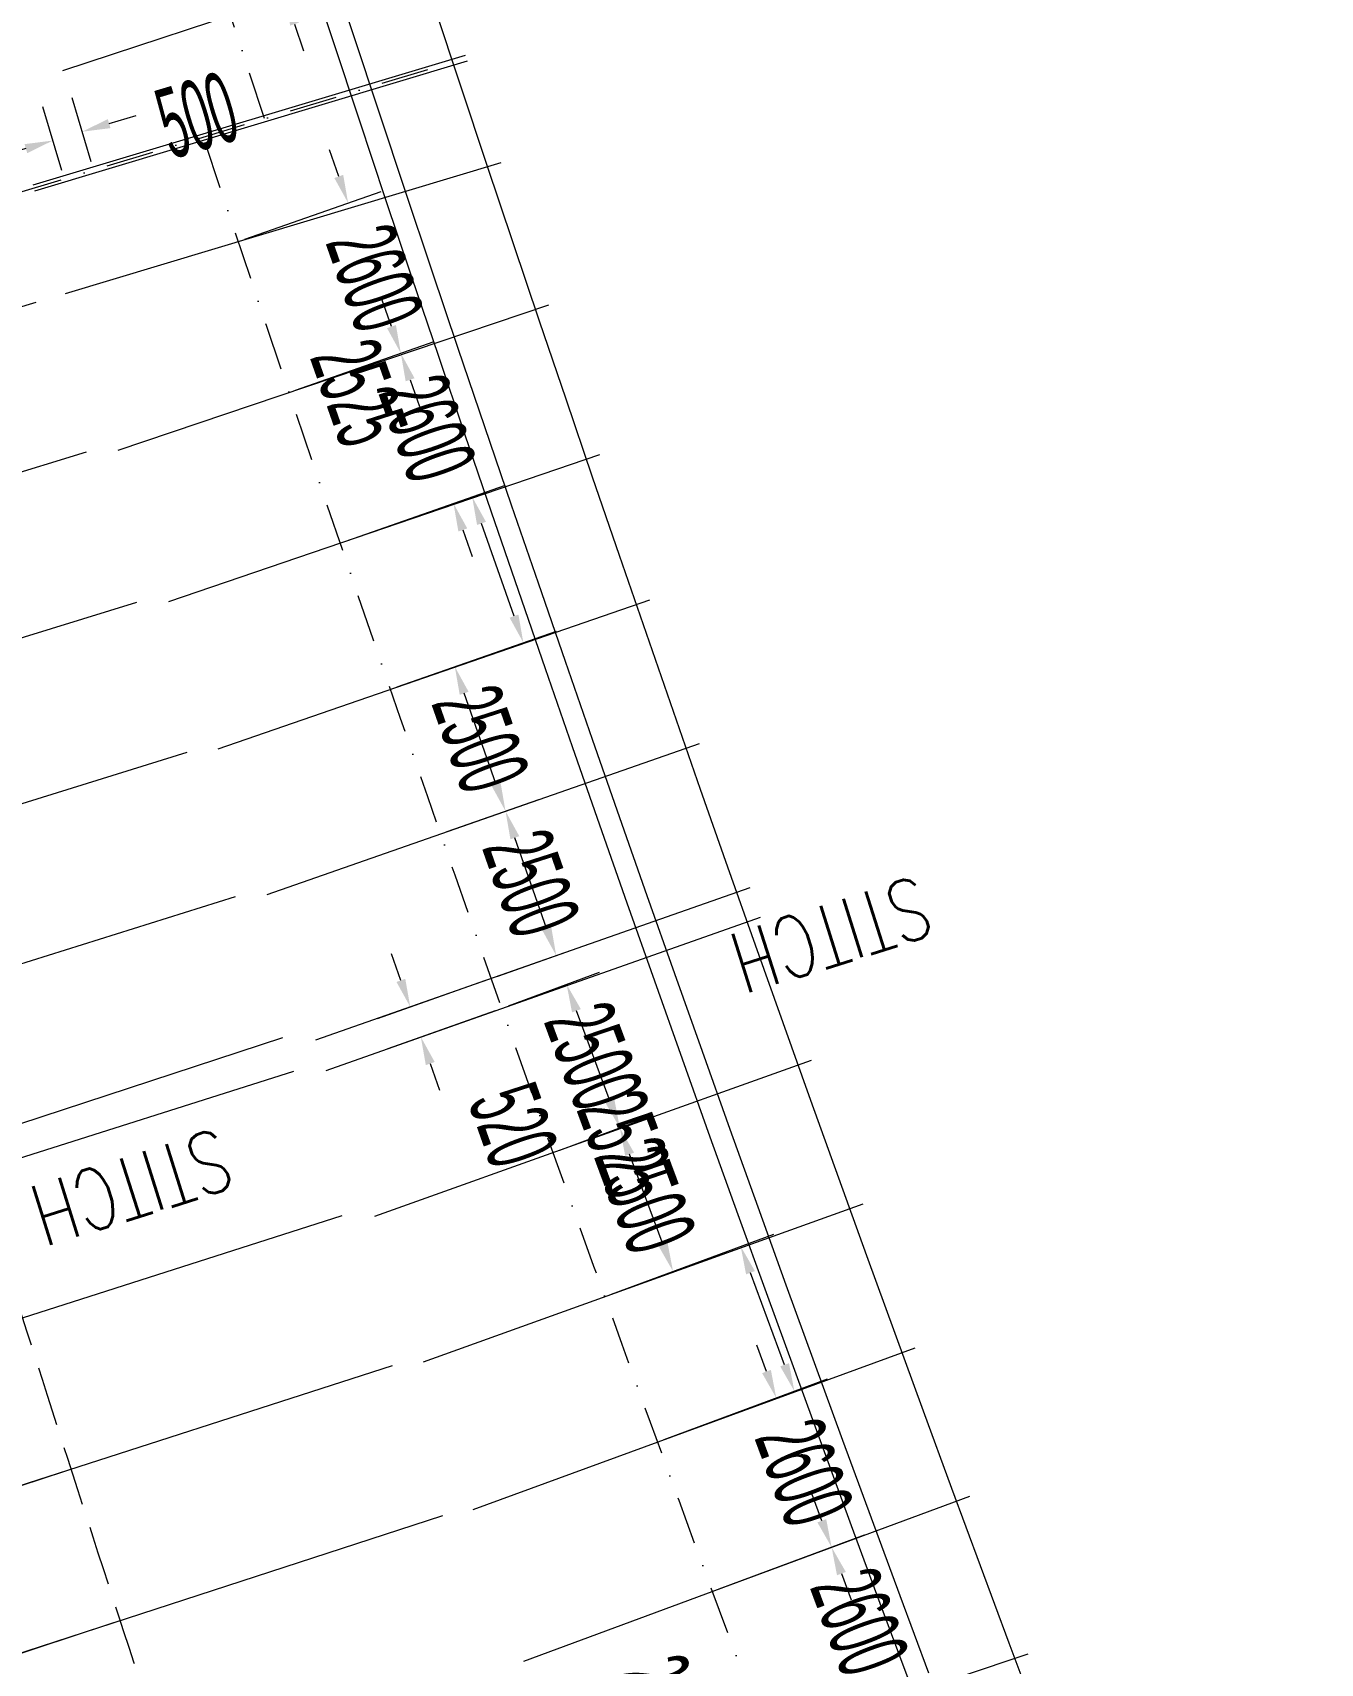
# Model space of a CAD drawing. Header units: millimetres. Extents: x 27228149 to 29012050, y 40856015 to 42918728.
# Drawn here: x 27407458 to 27428491, y 42450889 to 42477527 of the extents above; entities that cross this region are included whole.
import ezdxf

# ---------------------------------------------------------------- set-up
doc = ezdxf.new("R2010")
doc.units = ezdxf.units.MM
doc.header["$LTSCALE"] = 0.05
doc.linetypes.add('DGN Style 3', pattern=[27349.722329, 19535.51595, -7814.20638])
doc.linetypes.add('DGN Style 4', pattern=[31276.361035, 15628.41276, -7814.20638, 19.535516, -7814.20638])
doc.layers.get('Defpoints').update_dxf_attribs({"lineweight": 0})
for name, color, linetype, lineweight in [('InnerEdge_NB', 7, 'Continuous', 0), ('InnerEdge_SB', 7, 'Continuous', 0), ('OuterEdge_NB', 7, 'Continuous', 0), ('OuterEdge_SBRamp', 7, 'Continuous', 0), ('PlacementCurve_NB', 1, 'DGN Style 3', 0), ('PlacementCurve_SB', 1, 'DGN Style 3', 0), ('PlacementCurve_SBRamp', 1, 'DGN Style 3', 0), ('S-_ANOT----_A-', 7, 'Continuous', 0), ('S-_ANOT----_T-', 7, 'Continuous', 0), ('S-_GRIDLINE_E- Adjusted', 6, 'DGN Style 4', 0), ('S-_SEG-----_E-SB', 3, 'Continuous', 13), ('S-_SEG-----_E-SBRamp', 3, 'Continuous', 13), ('S-_WALLLBW-_E-', 40, 'Continuous', 13)]:
    doc.layers.add(name, color=color, linetype=linetype, lineweight=lineweight)
doc.styles.add('Styletxt', font='txt.shx')
doc.styles.add('StyleWORKING', font='WORKING.shx')
doc.dimstyles.new('dim300', dxfattribs={"dimtxt": 750, "dimasz": 750, "dimexe": 375, "dimexo": 375, "dimgap": 375, "dimtad": 1, "dimdec": 0, "dimzin": 11, "dimdsep": 46, "dimtxsty": 'StyleWORKING', "dimsah": 1, "dimcen": 0.09, "dimclrd": 7, "dimclre": 7, "dimadec": 4, "dimazin": 3, "dimtfac": 1, "dimtdec": 0, "dimtmove": 0, "dimatfit": 3, "dimfxl": 1, "dimtolj": 1, "dimtzin": 0, "dimlwd": 0, "dimlwe": 0, "dimarcsym": 0})

# ---------------------------------------------------------------- blocks, each defined once
blk = doc.blocks.new('*D142')
at = {"layer": 'Defpoints', "color": 0, "linetype": 'Continuous', "transparency": 16777216}
for p in [(27410817, 42474114), (27413472, 42472290), (27411645, 42471650)]:
    blk.add_point(p, dxfattribs=at)
at = {"layer": 'S-_ANOT----_A-', "color": 7, "linetype": 'Continuous', "lineweight": 0, "transparency": 16777216}
for p, q in [((27412459, 42475178), (27412306, 42475612)), ((27413624, 42471856), (27413776, 42471422))]:
    blk.add_line(p, q, dxfattribs=at)
at = {"layer": 'S-_ANOT----_A-', "linetype": 'Continuous', "transparency": 16777216}
for p, q in [((27410926, 42474152), (27413153, 42474934)), ((27411754, 42471688), (27414014, 42472481))]:
    blk.add_line(p, q, dxfattribs=at)
at = {"layer": 'S-_ANOT----_A-', "color": 7, "linetype": 'Continuous', "transparency": 16777216}
for points in [[(27412531, 42475203), (27412386, 42475152), (27412611, 42474744)], [(27413696, 42471882), (27413551, 42471831), (27413472, 42472290)]]:
    blk.add_solid(points, dxfattribs=at)
at = {"layer": 'S-_ANOT----_A-', "color": 0, "linetype": 'Continuous', "transparency": 16777216, "insert": (27413042, 42473517), "char_height": 1150, "attachment_point": 5, "rotation": 289.334, "style": 'StyleWORKING'}
blk.add_mtext('\\A1;{\\W0.47826;\\C0;2600}', dxfattribs=at)
blk = doc.blocks.new('*D143')
at = {"layer": 'Defpoints', "color": 0, "linetype": 'Continuous', "transparency": 16777216}
for p in [(27411645, 42471650), (27414332, 42469837), (27412481, 42469188)]:
    blk.add_point(p, dxfattribs=at)
at = {"layer": 'S-_ANOT----_A-', "color": 7, "linetype": 'Continuous', "lineweight": 0, "transparency": 16777216}
for p, q in [((27413319, 42472725), (27413167, 42473159)), ((27414485, 42469403), (27414637, 42468969))]:
    blk.add_line(p, q, dxfattribs=at)
at = {"layer": 'S-_ANOT----_A-', "linetype": 'Continuous', "transparency": 16777216}
for p, q in [((27411754, 42471688), (27414014, 42472481)), ((27412590, 42469226), (27414875, 42470028))]:
    blk.add_line(p, q, dxfattribs=at)
at = {"layer": 'S-_ANOT----_A-', "color": 7, "linetype": 'Continuous', "transparency": 16777216}
for points in [[(27413392, 42472750), (27413247, 42472699), (27413472, 42472290)], [(27414557, 42469429), (27414412, 42469378), (27414332, 42469837)]]:
    blk.add_solid(points, dxfattribs=at)
at = {"layer": 'S-_ANOT----_A-', "color": 0, "linetype": 'Continuous', "transparency": 16777216, "insert": (27413903, 42471064), "char_height": 1150, "attachment_point": 5, "rotation": 289.334, "style": 'StyleWORKING'}
blk.add_mtext('\\A1;{\\W0.47826;\\C0;2600}', dxfattribs=at)
blk = doc.blocks.new('*D144')
at = {"layer": 'Defpoints', "color": 0, "linetype": 'Continuous', "transparency": 16777216}
for p in [(27414637, 42469944), (27412481, 42469188), (27413302, 42466800)]:
    blk.add_point(p, dxfattribs=at)
at = {"layer": 'S-_ANOT----_A-', "linetype": 'Continuous', "transparency": 16777216}
for p, q in [((27412590, 42469226), (27415180, 42470135)), ((27413410, 42466838), (27416016, 42467752))]:
    blk.add_line(p, q, dxfattribs=at)
at = {"layer": 'S-_ANOT----_A-', "color": 7, "linetype": 'Continuous', "lineweight": 0, "transparency": 16777216}
blk.add_line((27415321, 42467996), (27414790, 42469510), dxfattribs=at)
at = {"layer": 'S-_ANOT----_A-', "color": 7, "linetype": 'Continuous', "transparency": 16777216}
for points in [[(27414862, 42469536), (27414717, 42469485), (27414637, 42469944)], [(27415393, 42468021), (27415249, 42467970), (27415473, 42467562)]]:
    blk.add_solid(points, dxfattribs=at)
at = {"layer": 'S-_ANOT----_A-', "color": 0, "linetype": 'Continuous', "transparency": 16777216, "insert": (27412786, 42471643), "char_height": 1150, "attachment_point": 5, "rotation": 289.334, "style": 'StyleWORKING'}
blk.add_mtext('\\A1;{\\W0.47826;\\C0;2525}', dxfattribs=at)
blk = doc.blocks.new('*D145')
at = {"layer": 'Defpoints', "color": 0, "linetype": 'Continuous', "transparency": 16777216}
for p in [(27414354, 42467169), (27413302, 42466800), (27414121, 42464438)]:
    blk.add_point(p, dxfattribs=at)
at = {"layer": 'S-_ANOT----_A-', "linetype": 'Continuous', "transparency": 16777216}
for p, q in [((27413410, 42466838), (27414897, 42467359)), ((27414230, 42464476), (27415725, 42465000))]:
    blk.add_line(p, q, dxfattribs=at)
at = {"layer": 'S-_ANOT----_A-', "color": 7, "linetype": 'Continuous', "lineweight": 0, "transparency": 16777216}
blk.add_line((27415030, 42465244), (27414507, 42466735), dxfattribs=at)
at = {"layer": 'S-_ANOT----_A-', "color": 7, "linetype": 'Continuous', "transparency": 16777216}
for points in [[(27414579, 42466760), (27414434, 42466710), (27414354, 42467169)], [(27415102, 42465270), (27414957, 42465219), (27415182, 42464810)]]:
    blk.add_solid(points, dxfattribs=at)
at = {"layer": 'S-_ANOT----_A-', "color": 0, "linetype": 'Continuous', "transparency": 16777216, "insert": (27414770, 42465990), "char_height": 1150, "attachment_point": 5, "rotation": 289.334, "style": 'StyleWORKING'}
blk.add_mtext('\\A1;{\\W0.47826;\\C0;2500}', dxfattribs=at)
blk = doc.blocks.new('*D146')
at = {"layer": 'Defpoints', "color": 0, "linetype": 'Continuous', "transparency": 16777216}
for p in [(27416180, 42461981), (27415122, 42461589), (27415960, 42459233)]:
    blk.add_point(p, dxfattribs=at)
at = {"layer": 'S-_ANOT----_A-', "linetype": 'Continuous', "transparency": 16777216}
for p, q in [((27415230, 42461629), (27416719, 42462180)), ((27416067, 42459273), (27417588, 42459837))]:
    blk.add_line(p, q, dxfattribs=at)
at = {"layer": 'S-_ANOT----_A-', "color": 7, "linetype": 'Continuous', "lineweight": 0, "transparency": 16777216}
blk.add_line((27416889, 42460068), (27416340, 42461549), dxfattribs=at)
at = {"layer": 'S-_ANOT----_A-', "color": 7, "linetype": 'Continuous', "transparency": 16777216}
for points in [[(27416412, 42461576), (27416268, 42461523), (27416180, 42461981)], [(27416961, 42460095), (27416817, 42460041), (27417049, 42459637)]]:
    blk.add_solid(points, dxfattribs=at)
at = {"layer": 'S-_ANOT----_A-', "color": 0, "linetype": 'Continuous', "transparency": 16777216, "insert": (27416615, 42460809), "char_height": 1150, "attachment_point": 5, "rotation": 290.3378, "style": 'StyleWORKING'}
blk.add_mtext('\\A1;{\\W0.47826;\\C0;2500}', dxfattribs=at)
blk = doc.blocks.new('*D147')
at = {"layer": 'Defpoints', "color": 0, "linetype": 'Continuous', "transparency": 16777216}
for p in [(27417049, 42459637), (27415960, 42459233), (27416807, 42456881)]:
    blk.add_point(p, dxfattribs=at)
at = {"layer": 'S-_ANOT----_A-', "linetype": 'Continuous', "transparency": 16777216}
for p, q in [((27416067, 42459273), (27417588, 42459837)), ((27416915, 42456921), (27418457, 42457493))]:
    blk.add_line(p, q, dxfattribs=at)
at = {"layer": 'S-_ANOT----_A-', "color": 7, "linetype": 'Continuous', "lineweight": 0, "transparency": 16777216}
blk.add_line((27417758, 42457724), (27417209, 42459206), dxfattribs=at)
at = {"layer": 'S-_ANOT----_A-', "color": 7, "linetype": 'Continuous', "transparency": 16777216}
for points in [[(27417281, 42459232), (27417137, 42459179), (27417049, 42459637)], [(27417830, 42457751), (27417686, 42457698), (27417918, 42457293)]]:
    blk.add_solid(points, dxfattribs=at)
at = {"layer": 'S-_ANOT----_A-', "color": 0, "linetype": 'Continuous', "transparency": 16777216, "insert": (27417485, 42458465), "char_height": 1150, "attachment_point": 5, "rotation": 290.3378, "style": 'StyleWORKING'}
blk.add_mtext('\\A1;{\\W0.47826;\\C0;2500}', dxfattribs=at)
blk = doc.blocks.new('*D148')
at = {"layer": 'Defpoints', "color": 0, "linetype": 'Continuous', "transparency": 16777216}
for p in [(27419023, 42457702), (27416807, 42456881), (27417666, 42454507)]:
    blk.add_point(p, dxfattribs=at)
at = {"layer": 'S-_ANOT----_A-', "linetype": 'Continuous', "transparency": 16777216}
for p, q in [((27416915, 42456921), (27419562, 42457902)), ((27417774, 42454547), (27420440, 42455535))]:
    blk.add_line(p, q, dxfattribs=at)
at = {"layer": 'S-_ANOT----_A-', "color": 7, "linetype": 'Continuous', "lineweight": 0, "transparency": 16777216}
blk.add_line((27419741, 42455766), (27419183, 42457271), dxfattribs=at)
at = {"layer": 'S-_ANOT----_A-', "color": 7, "linetype": 'Continuous', "transparency": 16777216}
for points in [[(27419255, 42457298), (27419111, 42457244), (27419023, 42457702)], [(27419812, 42455793), (27419669, 42455740), (27419900, 42455335)]]:
    blk.add_solid(points, dxfattribs=at)
at = {"layer": 'S-_ANOT----_A-', "color": 0, "linetype": 'Continuous', "transparency": 16777216, "insert": (27417149, 42459371), "char_height": 1150, "attachment_point": 5, "rotation": 290.3378, "style": 'StyleWORKING'}
blk.add_mtext('\\A1;{\\W0.47826;\\C0;2525}', dxfattribs=at)
blk = doc.blocks.new('*D149')
at = {"layer": 'Defpoints', "color": 0, "linetype": 'Continuous', "transparency": 16777216}
for p in [(27417666, 42454507), (27420508, 42452787), (27418561, 42452066)]:
    blk.add_point(p, dxfattribs=at)
at = {"layer": 'S-_ANOT----_A-', "color": 7, "linetype": 'Continuous', "lineweight": 0, "transparency": 16777216}
for p, q in [((27419444, 42455656), (27419285, 42456088)), ((27420668, 42452356), (27420828, 42451925))]:
    blk.add_line(p, q, dxfattribs=at)
at = {"layer": 'S-_ANOT----_A-', "linetype": 'Continuous', "transparency": 16777216}
for p, q in [((27417774, 42454547), (27420144, 42455425)), ((27418669, 42452106), (27421047, 42452987))]:
    blk.add_line(p, q, dxfattribs=at)
at = {"layer": 'S-_ANOT----_A-', "color": 7, "linetype": 'Continuous', "transparency": 16777216}
for points in [[(27419516, 42455683), (27419373, 42455630), (27419604, 42455225)], [(27420740, 42452383), (27420596, 42452329), (27420508, 42452787)]]:
    blk.add_solid(points, dxfattribs=at)
at = {"layer": 'S-_ANOT----_A-', "color": 0, "linetype": 'Continuous', "transparency": 16777216, "insert": (27420057, 42454007), "char_height": 1150, "attachment_point": 5, "rotation": 290.3378, "style": 'StyleWORKING'}
blk.add_mtext('\\A1;{\\W0.47826;\\C0;2600}', dxfattribs=at)
blk = doc.blocks.new('*D338')
at = {"layer": 'Defpoints', "color": 0, "linetype": 'Continuous', "transparency": 16777216}
for p in [(27407290, 42456536), (27408085, 42454060), (27403942, 42452695)]:
    blk.add_point(p, dxfattribs=at)
at = {"layer": 'S-_ANOT----_A-', "linetype": 'Continuous', "transparency": 16777216}
for p, q in [((27407181, 42456500), (27402582, 42454984)), ((27407976, 42454024), (27403396, 42452515))]:
    blk.add_line(p, q, dxfattribs=at)
at = {"layer": 'S-_ANOT----_A-', "color": 7, "linetype": 'Continuous', "lineweight": 0, "transparency": 16777216}
for p, q in [((27402984, 42455601), (27402840, 42456038)), ((27404086, 42452258), (27404230, 42451821))]:
    blk.add_line(p, q, dxfattribs=at)
at = {"layer": 'S-_ANOT----_A-', "color": 7, "linetype": 'Continuous', "transparency": 16777216}
for points in [[(27403057, 42455625), (27402911, 42455577), (27403128, 42455164)], [(27404159, 42452282), (27404013, 42452234), (27403942, 42452695)]]:
    blk.add_solid(points, dxfattribs=at)
at = {"layer": 'S-_ANOT----_A-', "color": 0, "linetype": 'Continuous', "transparency": 16777216, "insert": (27403536, 42453930), "char_height": 1150, "attachment_point": 5, "rotation": 288.2405, "style": 'StyleWORKING'}
blk.add_mtext('\\A1;{\\W0.47826;\\C0;2600}', dxfattribs=at)
blk = doc.blocks.new('*D339')
at = {"layer": 'Defpoints', "color": 0, "linetype": 'Continuous', "transparency": 16777216}
for p in [(27408085, 42454060), (27408886, 42451587), (27404756, 42450226)]:
    blk.add_point(p, dxfattribs=at)
at = {"layer": 'S-_ANOT----_A-', "linetype": 'Continuous', "transparency": 16777216}
for p, q in [((27407976, 42454024), (27403396, 42452515)), ((27408777, 42451551), (27404209, 42450046))]:
    blk.add_line(p, q, dxfattribs=at)
at = {"layer": 'S-_ANOT----_A-', "color": 7, "linetype": 'Continuous', "lineweight": 0, "transparency": 16777216}
for p, q in [((27403798, 42453132), (27403654, 42453569)), ((27404900, 42449789), (27405044, 42449352))]:
    blk.add_line(p, q, dxfattribs=at)
at = {"layer": 'S-_ANOT----_A-', "color": 7, "linetype": 'Continuous', "transparency": 16777216}
for points in [[(27403871, 42453156), (27403725, 42453108), (27403942, 42452695)], [(27404972, 42449813), (27404827, 42449765), (27404756, 42450226)]]:
    blk.add_solid(points, dxfattribs=at)
at = {"layer": 'S-_ANOT----_A-', "color": 0, "linetype": 'Continuous', "transparency": 16777216, "insert": (27404350, 42451461), "char_height": 1150, "attachment_point": 5, "rotation": 288.2405, "style": 'StyleWORKING'}
blk.add_mtext('\\A1;{\\W0.47826;\\C0;2600}', dxfattribs=at)
blk = doc.blocks.new('*D340')
at = {"layer": 'Defpoints', "color": 0, "linetype": 'Continuous', "transparency": 16777216}
for p in [(27408886, 42451587), (27409694, 42449115), (27405569, 42447756)]:
    blk.add_point(p, dxfattribs=at)
at = {"layer": 'S-_ANOT----_A-', "linetype": 'Continuous', "transparency": 16777216}
for p, q in [((27408777, 42451551), (27404209, 42450046)), ((27409584, 42449079), (27405023, 42447576))]:
    blk.add_line(p, q, dxfattribs=at)
at = {"layer": 'S-_ANOT----_A-', "color": 7, "linetype": 'Continuous', "lineweight": 0, "transparency": 16777216}
for p, q in [((27404612, 42450663), (27404468, 42451099)), ((27405713, 42447319), (27405857, 42446883))]:
    blk.add_line(p, q, dxfattribs=at)
at = {"layer": 'S-_ANOT----_A-', "color": 7, "linetype": 'Continuous', "transparency": 16777216}
for points in [[(27404684, 42450687), (27404539, 42450639), (27404756, 42450226)], [(27405786, 42447343), (27405641, 42447295), (27405569, 42447756)]]:
    blk.add_solid(points, dxfattribs=at)
at = {"layer": 'S-_ANOT----_A-', "color": 0, "linetype": 'Continuous', "transparency": 16777216, "insert": (27405164, 42448991), "char_height": 1150, "attachment_point": 5, "rotation": 288.2405, "style": 'StyleWORKING'}
blk.add_mtext('\\A1;{\\W0.47826;\\C0;2600}', dxfattribs=at)
blk = doc.blocks.new('*D955')
at = {"layer": 'Defpoints', "color": 0, "linetype": 'Continuous', "transparency": 16777216}
for p in [(27419465, 42449628), (27419065, 42449478), (27419552, 42449393)]:
    blk.add_point(p, dxfattribs=at)
at = {"layer": 'S-_ANOT----_A-', "color": 7, "linetype": 'Continuous', "lineweight": 0, "transparency": 16777216}
for p, q in [((27418904, 42449909), (27418743, 42450340)), ((27419314, 42448813), (27419475, 42448382))]:
    blk.add_line(p, q, dxfattribs=at)
at = {"layer": 'S-_ANOT----_A-', "linetype": 'Continuous', "transparency": 16777216}
for p, q in [((27419357, 42449587), (27418527, 42449277)), ((27419445, 42449353), (27418614, 42449043))]:
    blk.add_line(p, q, dxfattribs=at)
at = {"layer": 'S-_ANOT----_A-', "color": 7, "linetype": 'Continuous', "transparency": 16777216}
for points in [[(27418976, 42449936), (27418832, 42449883), (27419065, 42449478)], [(27419386, 42448840), (27419242, 42448786), (27419153, 42449244)]]:
    blk.add_solid(points, dxfattribs=at)
at = {"layer": 'S-_ANOT----_A-', "color": 0, "linetype": 'Continuous', "transparency": 16777216, "insert": (27417750, 42450341), "char_height": 1150, "attachment_point": 5, "rotation": 290.4815, "style": 'StyleWORKING'}
blk.add_mtext('\\A1;{\\W0.47826;\\C0;250}', dxfattribs=at)
blk = doc.blocks.new('*D1017')
at = {"layer": 'Defpoints', "color": 0, "linetype": 'Continuous', "transparency": 16777216}
for p in [(27410803, 42480523), (27409900, 42480228), (27410691, 42477809)]:
    blk.add_point(p, dxfattribs=at)
at = {"layer": 'S-_ANOT----_A-', "color": 7, "linetype": 'Continuous', "lineweight": 0, "transparency": 16777216}
for p, q in [((27410660, 42480960), (27410517, 42481397)), ((27411737, 42477666), (27411880, 42477229))]:
    blk.add_line(p, q, dxfattribs=at)
at = {"layer": 'S-_ANOT----_A-', "linetype": 'Continuous', "transparency": 16777216}
for p, q in [((27410010, 42480263), (27411350, 42480701)), ((27410800, 42477844), (27412140, 42478282))]:
    blk.add_line(p, q, dxfattribs=at)
at = {"layer": 'S-_ANOT----_A-', "color": 7, "linetype": 'Continuous', "transparency": 16777216}
for points in [[(27410733, 42480984), (27410587, 42480936), (27410803, 42480523)], [(27411809, 42477690), (27411664, 42477643), (27411594, 42478104)]]:
    blk.add_solid(points, dxfattribs=at)
at = {"layer": 'S-_ANOT----_A-', "color": 0, "linetype": 'Continuous', "transparency": 16777216, "insert": (27411214, 42479272), "char_height": 1150, "attachment_point": 5, "rotation": 288.0964, "style": 'StyleWORKING'}
blk.add_mtext('\\A1;{\\W0.47826;\\C0;2545}', dxfattribs=at)
blk = doc.blocks.new('*D1018')
at = {"layer": 'Defpoints', "color": 0, "linetype": 'Continuous', "transparency": 16777216}
for p in [(27415182, 42464810), (27414121, 42464438), (27414949, 42462079)]:
    blk.add_point(p, dxfattribs=at)
at = {"layer": 'S-_ANOT----_A-', "linetype": 'Continuous', "transparency": 16777216}
for p, q in [((27414230, 42464476), (27415725, 42465000)), ((27415058, 42462117), (27416552, 42462641))]:
    blk.add_line(p, q, dxfattribs=at)
at = {"layer": 'S-_ANOT----_A-', "color": 7, "linetype": 'Continuous', "lineweight": 0, "transparency": 16777216}
blk.add_line((27415857, 42462885), (27415334, 42464376), dxfattribs=at)
at = {"layer": 'S-_ANOT----_A-', "color": 7, "linetype": 'Continuous', "transparency": 16777216}
for points in [[(27415407, 42464401), (27415262, 42464351), (27415182, 42464810)], [(27415930, 42462911), (27415785, 42462860), (27416010, 42462451)]]:
    blk.add_solid(points, dxfattribs=at)
at = {"layer": 'S-_ANOT----_A-', "color": 0, "linetype": 'Continuous', "transparency": 16777216, "insert": (27415597, 42463631), "char_height": 1150, "attachment_point": 5, "rotation": 289.334, "style": 'StyleWORKING'}
blk.add_mtext('\\A1;{\\W0.47826;\\C0;2500}', dxfattribs=at)
blk = doc.blocks.new('*D1019')
at = {"layer": 'Defpoints', "color": 0, "linetype": 'Continuous', "transparency": 16777216}
for p in [(27414949, 42462079), (27413626, 42461612), (27415122, 42461589)]:
    blk.add_point(p, dxfattribs=at)
at = {"layer": 'S-_ANOT----_A-', "color": 7, "linetype": 'Continuous', "lineweight": 0, "transparency": 16777216}
for p, q in [((27413473, 42462046), (27413320, 42462479)), ((27413952, 42460688), (27414106, 42460254))]:
    blk.add_line(p, q, dxfattribs=at)
at = {"layer": 'S-_ANOT----_A-', "linetype": 'Continuous', "transparency": 16777216}
for p, q in [((27414841, 42462041), (27413084, 42461420)), ((27415014, 42461550), (27413257, 42460930))]:
    blk.add_line(p, q, dxfattribs=at)
at = {"layer": 'S-_ANOT----_A-', "color": 7, "linetype": 'Continuous', "transparency": 16777216}
for points in [[(27413545, 42462071), (27413401, 42462020), (27413626, 42461612)], [(27414025, 42460713), (27413880, 42460662), (27413799, 42461122)]]:
    blk.add_solid(points, dxfattribs=at)
at = {"layer": 'S-_ANOT----_A-', "color": 0, "linetype": 'Continuous', "transparency": 16777216, "insert": (27415305, 42459679), "char_height": 1150, "attachment_point": 5, "rotation": 289.4491, "style": 'StyleWORKING'}
blk.add_mtext('\\A1;{\\W0.47826;\\C0;520}', dxfattribs=at)
blk = doc.blocks.new('*D1020')
at = {"layer": 'Defpoints', "color": 0, "linetype": 'Continuous', "transparency": 16777216}
for p in [(27418561, 42452066), (27421412, 42450349), (27419465, 42449628)]:
    blk.add_point(p, dxfattribs=at)
at = {"layer": 'S-_ANOT----_A-', "color": 7, "linetype": 'Continuous', "lineweight": 0, "transparency": 16777216}
for p, q in [((27420348, 42453219), (27420188, 42453650)), ((27421572, 42449918), (27421731, 42449487))]:
    blk.add_line(p, q, dxfattribs=at)
at = {"layer": 'S-_ANOT----_A-', "linetype": 'Continuous', "transparency": 16777216}
for p, q in [((27418669, 42452106), (27421047, 42452987)), ((27419573, 42449668), (27421951, 42450549))]:
    blk.add_line(p, q, dxfattribs=at)
at = {"layer": 'S-_ANOT----_A-', "color": 7, "linetype": 'Continuous', "transparency": 16777216}
for points in [[(27420420, 42453245), (27420276, 42453192), (27420508, 42452787)], [(27421643, 42449945), (27421500, 42449891), (27421412, 42450349)]]:
    blk.add_solid(points, dxfattribs=at)
at = {"layer": 'S-_ANOT----_A-', "color": 0, "linetype": 'Continuous', "transparency": 16777216, "insert": (27420961, 42451569), "char_height": 1150, "attachment_point": 5, "rotation": 290.3378, "style": 'StyleWORKING'}
blk.add_mtext('\\A1;{\\W0.47826;\\C0;2600}', dxfattribs=at)
blk = doc.blocks.new('*D1266')
at = {"layer": 'Defpoints', "color": 0, "linetype": 'Continuous', "transparency": 16777216}
for p in [(27408267, 42475908), (27408448, 42475308), (27407969, 42475164)]:
    blk.add_point(p, dxfattribs=at)
at = {"layer": 'S-_ANOT----_A-', "linetype": 'Continuous', "transparency": 16777216}
for p, q in [((27407936, 42475274), (27407623, 42476315)), ((27408414, 42475418), (27408102, 42476459))]:
    blk.add_line(p, q, dxfattribs=at)
at = {"layer": 'S-_ANOT----_A-', "color": 7, "linetype": 'Continuous', "lineweight": 0, "transparency": 16777216}
for p, q in [((27408708, 42476040), (27409148, 42476173)), ((27407348, 42475632), (27406907, 42475499))]:
    blk.add_line(p, q, dxfattribs=at)
at = {"layer": 'S-_ANOT----_A-', "color": 7, "linetype": 'Continuous', "transparency": 16777216}
for points in [[(27408686, 42476114), (27408730, 42475967), (27408267, 42475908)], [(27407326, 42475705), (27407370, 42475558), (27407788, 42475764)]]:
    blk.add_solid(points, dxfattribs=at)
at = {"layer": 'S-_ANOT----_A-', "color": 0, "linetype": 'Continuous', "transparency": 16777216, "insert": (27410143, 42476174), "char_height": 1150, "attachment_point": 5, "rotation": 16.722, "style": 'StyleWORKING'}
blk.add_mtext('\\A1;{\\W0.47826;\\C0;500}', dxfattribs=at)

msp = doc.modelspace()

# ---------------------------------------------------------------- linework, layer by layer
at = {"layer": 'InnerEdge_NB'}
msp.add_lwpolyline([(27283724.5, 42878514.7, -0.0568157), (27345588.8, 42682480.7), (27368075.3, 42566916.3, 0.0263705), (27393633.3, 42464653, 0.0426618), (27458420.2, 42303807.1, 0.1075608), (27699785.7, 42006839.6, 0.026969), (27783127.3, 41947329.2), (27839783.5, 41911319.6)], format="xyb", dxfattribs=at)
at = {"layer": 'InnerEdge_SB', "extrusion": (0, 0, -1)}
msp.add_lwpolyline([(-27784629.2, 41949692.3, 0.026969), (-27701533.2, 42009027.3, 0.1075608), (-27460918.9, 42305070.6, 0.0691101), (-27370363.7, 42569291.8)], format="xyb", dxfattribs=at)
at = {"layer": 'OuterEdge_NB', "extrusion": (0, 0, -1)}
msp.add_arc((-28366874.4, 42763192.6), 1032150, 334.1501386, 342.946718, dxfattribs=at)
at = {"layer": 'OuterEdge_SBRamp', "flags": 128}
msp.add_lwpolyline([(27411944.3, 42478667.3), (27412366.6, 42477383.5), (27412791.3, 42476100.4), (27413218.2, 42474818.1), (27413647.5, 42473536.6), (27414079.1, 42472255.9), (27414513, 42470975.9), (27414949.2, 42469696.7), (27415387.7, 42468418.3), (27415828.6, 42467140.7), (27416271.7, 42465863.9), (27416717.1, 42464587.9), (27417164.8, 42463312.7), (27417614.8, 42462038.4), (27418067.1, 42460764.8), (27418521.7, 42459492), (27418978.6, 42458220.1), (27419437.8, 42456949), (27419899.3, 42455678.7), (27420363, 42454409.3), (27420829.1, 42453140.6), (27421297.4, 42451872.9), (27421768, 42450606)], dxfattribs=at)
at = {"layer": 'PlacementCurve_NB'}
msp.add_lwpolyline([(27288809.3, 42846343.4, -0.0480477), (27337834.2, 42680971.8), (27359958.8, 42567267.3, 0.0690894), (27451045.4, 42301107.2, 0.1079959), (27694979, 42000696.1, 0.0193193), (27725549.4, 41977271, 0.0146476), (27778701.6, 41940923.9), (27835716.4, 41904662.4)], format="xyb", dxfattribs=at)
at = {"layer": 'PlacementCurve_SB'}
msp.add_lwpolyline([(27305541.4, 42854039, -0.0482858), (27355899.2, 42684467.3), (27377998.9, 42570890.3, 0.0688708), (27467496.8, 42309348.2, 0.1110949), (27715510, 42007942.3, 0.028125), (27802629.8, 41947720.4), (27845874.9, 41921290)], format="xyb", dxfattribs=at)
at = {"layer": 'PlacementCurve_SBRamp', "linetype": 'DGN Style 4', "extrusion": (0, 0, -1), "flags": 128}
for points in [[(-27411245.5, 42476122.5), (-27410557.9, 42478212.6), (-27410137.1, 42479499.7), (-27409718.5, 42480787.5), (-27409302.3, 42482076.1), (-27408888.4, 42483365.4), (-27408476.9, 42484655.5), (-27408067.6, 42485946.3), (-27407660.7, 42487237.8), (-27407256.1, 42488530.1), (-27406853.9, 42489823.1), (-27406453.9, 42491116.9), (-27406056.3, 42492411.3), (-27405661.1, 42493706.5), (-27405268.1, 42495002.4), (-27404877.5, 42496298.9), (-27404489.3, 42497596.2), (-27404103.4, 42498894.2), (-27403719.8, 42500192.9), (-27403338.6, 42501492.2), (-27402959.7, 42502792.3), (-27402583.1, 42504093), (-27402208.9, 42505394.4), (-27401837, 42506696.5), (-27401467.5, 42507999.2), (-27401100.3, 42509302.6), (-27400735.5, 42510606.7), (-27400373.1, 42511911.4), (-27400012.9, 42513216.8), (-27399655.2, 42514522.8), (-27399299.8, 42515829.5), (-27398946.7, 42517136.8), (-27398596, 42518444.7), (-27398247.7, 42519753.3), (-27397901.7, 42521062.5), (-27397558.1, 42522372.3), (-27397216.8, 42523682.7), (-27396877.9, 42524993.8), (-27396541.4, 42526305.4), (-27396207.2, 42527617.7), (-27395875.4, 42528930.5), (-27395545.9, 42530244), (-27395218.9, 42531558), (-27394894.2, 42532872.6), (-27394571.8, 42534187.8), (-27394251.9, 42535503.6), (-27393934.3, 42536820), (-27393619, 42538136.9), (-27393306.2, 42539454.4), (-27392995.7, 42540772.5), (-27392687.6, 42542091.1), (-27392381.9, 42543410.3), (-27392078.5, 42544730), (-27391777.6, 42546050.3), (-27391479, 42547371.1), (-27391182.8, 42548692.4), (-27390888.9, 42550014.3), (-27390597.5, 42551336.7), (-27390308.4, 42552659.6), (-27390021.8, 42553983.1), (-27389737.5, 42555307), (-27389455.6, 42556631.5), (-27389176.3, 42557955.2)], [(-27427289.7, 42429515.9), (-27426782, 42430770.8), (-27426275.6, 42432028.7), (-27425771.5, 42433287.5), (-27425269.7, 42434547.3), (-27424770.1, 42435807.9), (-27424272.8, 42437069.5), (-27423777.8, 42438331.9), (-27423285.1, 42439595.2), (-27422794.6, 42440859.4), (-27422306.4, 42442124.5), (-27421820.5, 42443390.5), (-27421336.9, 42444657.3), (-27420855.6, 42445925), (-27420376.5, 42447193.6), (-27419899.8, 42448463), (-27419425.3, 42449733.3), (-27418953.1, 42451004.4), (-27418483.2, 42452276.4), (-27418015.6, 42453549.3), (-27417550.3, 42454823), (-27417087.3, 42456097.5), (-27416626.6, 42457372.8), (-27416168.1, 42458649), (-27415712, 42459926), (-27415258.2, 42461203.8), (-27414806.7, 42462482.4), (-27414357.5, 42463761.9), (-27413910.6, 42465042.1), (-27413466, 42466323.2), (-27413023.7, 42467605.1), (-27412583.8, 42468887.7), (-27412146.1, 42470171.1), (-27411710.7, 42471455.4), (-27411277.7, 42472740.4), (-27410245.4, 42475822)]]:
    msp.add_lwpolyline(points, dxfattribs=at)
at = {"layer": 'S-_GRIDLINE_E- Adjusted'}
msp.add_line((27338282.5, 42454202), (27414541.8, 42477112.8), dxfattribs=at)
at = {"layer": 'S-_SEG-----_E-SB'}
for p, q in [((27394732.5, 42469281.9), (27407518.2, 42473123.2)), ((27395498.5, 42466759.9), (27408337.4, 42470678.3)), ((27396266.8, 42464253.9), (27409159.3, 42468225)), ((27397041.6, 42461749.8), (27409981.2, 42465772)), ((27397792.7, 42459344), (27410771.4, 42463413.6)), ((27398575.9, 42456857.1), (27411543.2, 42461110.2)), ((27398708.4, 42456438.6), (27411726.4, 42460563.5)), ((27399472.4, 42454037.5), (27412516.2, 42458206.1)), ((27400273.6, 42451541.8), (27413337.7, 42455754.1)), ((27401081.1, 42449048.1), (27414159.2, 42453302.2))]:
    msp.add_line(p, q, dxfattribs=at)
at = {"layer": 'S-_SEG-----_E-SBRamp'}
for p, q in [((27413957.6, 42478883.3), (27407945, 42476905.2)), ((27407465, 42475038.9), (27414528.1, 42477160.9)), ((27407493.8, 42474943.1), (27414559.6, 42477065.9)), ((27407997.3, 42473267.1), (27415110.1, 42475404)), ((27408854.3, 42470709.2), (27415890.7, 42473080.3)), ((27409683.7, 42468233.8), (27416721.7, 42470633.8)), ((27410489.3, 42465829.4), (27417536.6, 42468260.9)), ((27411287, 42463448.6), (27418351.2, 42465914.5)), ((27412083, 42461072.7), (27419176.2, 42463563.1)), ((27412250, 42460574.4), (27419346.7, 42463080.4)), ((27413047.9, 42458193), (27420178.5, 42460739.9)), ((27413844.1, 42455816.7), (27421020.8, 42458394.7)), ((27414651.9, 42453405.5), (27421873.8, 42456043.9)), ((27415482, 42450928.1), (27422763.5, 42453618)), ((27416296.8, 42448573.2), (27423718.2, 42451043.5))]:
    msp.add_line(p, q, dxfattribs=at)
at = {"layer": 'S-_WALLLBW-_E-', "flags": 128}
for points in [[(27422096, 42450728.1), (27421625.6, 42451994.5), (27421157.5, 42453261.6), (27420691.7, 42454529.7), (27420228.1, 42455798.5), (27419766.9, 42457068.2), (27419307.9, 42458338.7), (27418851.2, 42459610.1), (27418396.8, 42460882.2), (27417944.7, 42462155.2), (27417494.9, 42463429), (27417047.4, 42464703.6), (27416602.2, 42465979), (27416159.3, 42467255.2), (27415718.7, 42468532.2), (27415280.4, 42469810), (27414844.4, 42471088.6), (27414410.7, 42472367.9), (27413979.3, 42473648.1), (27413550.2, 42474929), (27413123.4, 42476210.7), (27412699, 42477493.1), (27412276.8, 42478776.4)], [(27423879.8, 42449953.7), (27423408, 42451216.8), (27422938.4, 42452480.8), (27422471.2, 42453745.6), (27422006.2, 42455011.2), (27421543.6, 42456277.7), (27421083.2, 42457545), (27420625, 42458813.2), (27420169.2, 42460082.2), (27419715.7, 42461351.9), (27419264.4, 42462622.5), (27418815.5, 42463894), (27418368.8, 42465166.2), (27417924.4, 42466439.2), (27417482.3, 42467713), (27417042.6, 42468987.6), (27416605.1, 42470263), (27416169.9, 42471539.2), (27415737, 42472816.2), (27415306.4, 42474094), (27414878.1, 42475372.5), (27414452.1, 42476651.8), (27414028.5, 42477931.8)]]:
    msp.add_lwpolyline(points, dxfattribs=at)
at = {"layer": 'S-_WALLLBW-_E-', "extrusion": (0, 0, -1)}
for radius in [1032500, 1033900]:
    msp.add_arc((-28366874.4, 42763192.6), radius, 334.1501386, 342.946718, dxfattribs=at)

# ---------------------------------------------------------------- texts
at = {"layer": 'S-_ANOT----_T-', "linetype": 'Continuous', "style": 'Styletxt', "width": 0.75}
for p in [(27421926, 42463766.8), (27410500.5, 42459641.8)]:
    msp.add_text('STITCH', height=1000, rotation=197.55362, dxfattribs=at).set_placement(p)

# ---------------------------------------------------------------- dimensions: what is measured, and where the dimension line sits
at = {"layer": 'S-_ANOT----_A-', "linetype": 'Continuous'}
for base, p1, p2, angle, override, picture, middle, turn in [((27410803.2, 42480522.7), (27410690.8, 42477808.6), (27409900.4, 42480227.7), 108.0964, {"dimscale": 1000, "dimtxt": 1.15, "dimasz": 0.46, "dimexe": 0.575, "dimexo": 0.115, "dimgap": 0.2875, "dimtad": 1, "dimtih": 0, "dimtoh": 0, "dimlfac": 1, "dimsah": 1, "dimcen": 0, "dimse1": 0, "dimse2": 0, "dimclre": 256, "dimclrt": 0, "dimtol": 0, "dimtfac": 1, "dimtofl": 0, "dimtmove": 2, "dimatfit": 3, "dimfrac": 0, "dimtolj": 1, "dimlwe": 65535}, '*D1017', (27411213.5, 42479271.6), 288.0964), ((27408267.2, 42475908.1), (27407968.6, 42475164.1), (27408447.5, 42475308), 16.72198, {"dimscale": 1000, "dimtxt": 1.15, "dimasz": 0.46, "dimexe": 0.575, "dimexo": 0.115, "dimgap": 0.2875, "dimtad": 1, "dimtih": 0, "dimtoh": 0, "dimlfac": 1, "dimsah": 1, "dimcen": 0, "dimse1": 0, "dimse2": 0, "dimclre": 256, "dimclrt": 0, "dimtol": 0, "dimtfac": 1, "dimtofl": 0, "dimtmove": 2, "dimatfit": 3, "dimfrac": 0, "dimtolj": 1, "dimlwe": 65535}, '*D1266', (27410142.6, 42476174.1), 16.72198), ((27413471.5, 42472290.5), (27410817.5, 42474114.4), (27411645.3, 42471649.7), 109.33397, {"dimscale": 1000, "dimtxt": 1.15, "dimasz": 0.46, "dimexe": 0.575, "dimexo": 0.115, "dimgap": 0.2875, "dimtad": 1, "dimjust": 0, "dimtih": 0, "dimtoh": 0, "dimlfac": 1, "dimsah": 1, "dimcen": 0, "dimse1": 0, "dimse2": 0, "dimclre": 256, "dimclrt": 0, "dimtol": 0, "dimtfac": 1, "dimtofl": 0, "dimtmove": 2, "dimatfit": 3, "dimfrac": 0, "dimtolj": 1, "dimlwe": 65535}, '*D142', (27413042.5, 42473517.5), 289.33397), ((27414637.3, 42469944.2), (27413301.6, 42466799.7), (27412481.4, 42469187.8), 109.33397, {"dimscale": 1000, "dimtxt": 1.15, "dimasz": 0.46, "dimexe": 0.575, "dimexo": 0.115, "dimgap": 0.2875, "dimtad": 1, "dimtih": 0, "dimtoh": 0, "dimlfac": 1, "dimsah": 1, "dimcen": 0, "dimse1": 0, "dimse2": 0, "dimclre": 256, "dimclrt": 0, "dimtol": 0, "dimtfac": 1, "dimtofl": 0, "dimtmove": 2, "dimatfit": 3, "dimfrac": 0, "dimtolj": 1, "dimlwe": 65535}, '*D144', (27412786.1, 42471643), 289.33397), ((27414332.3, 42469837.2), (27411645.3, 42471649.7), (27412481.4, 42469187.8), 109.33397, {"dimscale": 1000, "dimtxt": 1.15, "dimasz": 0.46, "dimexe": 0.575, "dimexo": 0.115, "dimgap": 0.2875, "dimtad": 1, "dimjust": 0, "dimtih": 0, "dimtoh": 0, "dimlfac": 1, "dimsah": 1, "dimcen": 0, "dimse1": 0, "dimse2": 0, "dimclre": 256, "dimclrt": 0, "dimtol": 0, "dimtfac": 1, "dimtofl": 0, "dimtmove": 2, "dimatfit": 3, "dimfrac": 0, "dimtolj": 1, "dimlwe": 65535}, '*D143', (27413903.2, 42471064.3), 289.33397), ((27414354.4, 42467169.1), (27414121.5, 42464438), (27413301.6, 42466799.7), 109.33397, {"dimscale": 1000, "dimtxt": 1.15, "dimasz": 0.46, "dimexe": 0.575, "dimexo": 0.115, "dimgap": 0.2875, "dimtad": 1, "dimtih": 0, "dimtoh": 0, "dimlfac": 1, "dimsah": 1, "dimcen": 0, "dimse1": 0, "dimse2": 0, "dimclre": 256, "dimclrt": 0, "dimtol": 0, "dimtfac": 1, "dimtofl": 0, "dimtmove": 2, "dimatfit": 3, "dimfrac": 0, "dimtolj": 1, "dimlwe": 65535}, '*D145', (27414769.5, 42465990.1), 289.33397), ((27415182.1, 42464810.1), (27414949.2, 42462079), (27414121.5, 42464438), 109.33397, {"dimscale": 1000, "dimtxt": 1.15, "dimasz": 0.46, "dimexe": 0.575, "dimexo": 0.115, "dimgap": 0.2875, "dimtad": 1, "dimtih": 0, "dimtoh": 0, "dimlfac": 1, "dimsah": 1, "dimcen": 0, "dimse1": 0, "dimse2": 0, "dimclre": 256, "dimclrt": 0, "dimtol": 0, "dimtfac": 1, "dimtofl": 0, "dimtmove": 2, "dimatfit": 3, "dimfrac": 0, "dimtolj": 1, "dimlwe": 65535}, '*D1018', (27415597.2, 42463631.1), 289.33397), ((27416179.8, 42461980.6), (27415959.5, 42459233), (27415122.3, 42461588.7), 110.33784, {"dimscale": 1000, "dimtxt": 1.15, "dimasz": 0.46, "dimexe": 0.575, "dimexo": 0.115, "dimgap": 0.2875, "dimtad": 1, "dimtih": 0, "dimtoh": 0, "dimlfac": 1, "dimsah": 1, "dimcen": 0, "dimse1": 0, "dimse2": 0, "dimclre": 256, "dimclrt": 0, "dimtol": 0, "dimtfac": 1, "dimtofl": 0, "dimtmove": 2, "dimatfit": 3, "dimfrac": 0, "dimtolj": 1, "dimlwe": 65535}, '*D146', (27416615.5, 42460809.1), 290.33784), ((27413626.2, 42461611.8), (27415122.3, 42461588.7), (27414949.2, 42462079), 109.44911, {"dimscale": 1000, "dimtxt": 1.15, "dimasz": 0.46, "dimexe": 0.575, "dimexo": 0.115, "dimgap": 0.2875, "dimtad": 1, "dimtih": 0, "dimtoh": 0, "dimlfac": 1, "dimsah": 1, "dimcen": 0, "dimse1": 0, "dimse2": 0, "dimclre": 256, "dimclrt": 0, "dimtol": 0, "dimtfac": 1, "dimtofl": 0, "dimtmove": 2, "dimatfit": 3, "dimfrac": 0, "dimtolj": 1, "dimlwe": 65535}, '*D1019', (27415304.8, 42459679.1), 289.44911), ((27419022.8, 42457702.4), (27417665.9, 42454506.6), (27416806.7, 42456880.9), 110.33784, {"dimscale": 1000, "dimtxt": 1.15, "dimasz": 0.46, "dimexe": 0.575, "dimexo": 0.115, "dimgap": 0.2875, "dimtad": 1, "dimtih": 0, "dimtoh": 0, "dimlfac": 1, "dimsah": 1, "dimcen": 0, "dimse1": 0, "dimse2": 0, "dimclre": 256, "dimclrt": 0, "dimtol": 0, "dimtfac": 1, "dimtofl": 0, "dimtmove": 2, "dimatfit": 3, "dimfrac": 0, "dimtolj": 1, "dimlwe": 65535}, '*D148', (27417149.2, 42459371.1), 290.33784), ((27417049.2, 42459636.9), (27416806.7, 42456880.9), (27415959.5, 42459233), 110.33784, {"dimscale": 1000, "dimtxt": 1.15, "dimasz": 0.46, "dimexe": 0.575, "dimexo": 0.115, "dimgap": 0.2875, "dimtad": 1, "dimtih": 0, "dimtoh": 0, "dimlfac": 1, "dimsah": 1, "dimcen": 0, "dimse1": 0, "dimse2": 0, "dimclre": 256, "dimclrt": 0, "dimtol": 0, "dimtfac": 1, "dimtofl": 0, "dimtmove": 2, "dimatfit": 3, "dimfrac": 0, "dimtolj": 1, "dimlwe": 65535}, '*D147', (27417484.9, 42458465.4), 290.33784), ((27403941.8, 42452695), (27407290.4, 42456536), (27408085, 42454060.4), 108.24053, {"dimscale": 1000, "dimtxt": 1.15, "dimasz": 0.46, "dimexe": 0.575, "dimexo": 0.115, "dimgap": 0.2875, "dimtad": 1, "dimjust": 0, "dimtih": 0, "dimtoh": 0, "dimlfac": 1, "dimsah": 1, "dimcen": 0, "dimse1": 0, "dimse2": 0, "dimclre": 256, "dimclrt": 0, "dimtol": 0, "dimtfac": 1, "dimtofl": 0, "dimtmove": 2, "dimatfit": 3, "dimfrac": 0, "dimtolj": 1, "dimlwe": 65535}, '*D338', (27403536.2, 42453930), 288.24053), ((27420508, 42452787.2), (27417665.9, 42454506.6), (27418561.1, 42452065.6), 110.33784, {"dimscale": 1000, "dimtxt": 1.15, "dimasz": 0.46, "dimexe": 0.575, "dimexo": 0.115, "dimgap": 0.2875, "dimtad": 1, "dimjust": 0, "dimtih": 0, "dimtoh": 0, "dimlfac": 1, "dimsah": 1, "dimcen": 0, "dimse1": 0, "dimse2": 0, "dimclre": 256, "dimclrt": 0, "dimtol": 0, "dimtfac": 1, "dimtofl": 0, "dimtmove": 2, "dimatfit": 3, "dimfrac": 0, "dimtolj": 1, "dimlwe": 65535}, '*D149', (27420057.5, 42454006.7), 290.33784), ((27404755.6, 42450225.6), (27408085, 42454060.4), (27408886.1, 42451586.9), 108.24053, {"dimscale": 1000, "dimtxt": 1.15, "dimasz": 0.46, "dimexe": 0.575, "dimexo": 0.115, "dimgap": 0.2875, "dimtad": 1, "dimjust": 0, "dimtih": 0, "dimtoh": 0, "dimlfac": 1, "dimsah": 1, "dimcen": 0, "dimse1": 0, "dimse2": 0, "dimclre": 256, "dimclrt": 0, "dimtol": 0, "dimtfac": 1, "dimtofl": 0, "dimtmove": 2, "dimatfit": 3, "dimfrac": 0, "dimtolj": 1, "dimlwe": 65535}, '*D339', (27404350, 42451460.7), 288.24053), ((27421411.6, 42450349.3), (27418561.1, 42452065.6), (27419464.7, 42449627.7), 110.33784, {"dimscale": 1000, "dimtxt": 1.15, "dimasz": 0.46, "dimexe": 0.575, "dimexo": 0.115, "dimgap": 0.2875, "dimtad": 1, "dimjust": 0, "dimtih": 0, "dimtoh": 0, "dimlfac": 1, "dimsah": 1, "dimcen": 0, "dimse1": 0, "dimse2": 0, "dimclre": 256, "dimclrt": 0, "dimtol": 0, "dimtfac": 1, "dimtofl": 0, "dimtmove": 2, "dimatfit": 3, "dimfrac": 0, "dimtolj": 1, "dimlwe": 65535}, '*D1020', (27420961.1, 42451568.8), 290.33784), ((27419065.2, 42449478.5), (27419552.3, 42449393.3), (27419464.7, 42449627.7), 110.48152, {"dimscale": 1000, "dimtxt": 1.15, "dimasz": 0.46, "dimexe": 0.575, "dimexo": 0.115, "dimgap": 0.2875, "dimtad": 1, "dimtih": 0, "dimtoh": 0, "dimlfac": 1, "dimsah": 1, "dimcen": 0, "dimse1": 0, "dimse2": 0, "dimclre": 256, "dimclrt": 0, "dimtol": 0, "dimtfac": 1, "dimtofl": 0, "dimtmove": 2, "dimatfit": 3, "dimfrac": 0, "dimtolj": 1, "dimlwe": 65535}, '*D955', (27417749.9, 42450340.8), 290.48152), ((27405569.4, 42447756.3), (27408886.1, 42451586.9), (27409693.6, 42449115.5), 108.24053, {"dimscale": 1000, "dimtxt": 1.15, "dimasz": 0.46, "dimexe": 0.575, "dimexo": 0.115, "dimgap": 0.2875, "dimtad": 1, "dimjust": 0, "dimtih": 0, "dimtoh": 0, "dimlfac": 1, "dimsah": 1, "dimcen": 0, "dimse1": 0, "dimse2": 0, "dimclre": 256, "dimclrt": 0, "dimtol": 0, "dimtfac": 1, "dimtofl": 0, "dimtmove": 2, "dimatfit": 3, "dimfrac": 0, "dimtolj": 1, "dimlwe": 65535}, '*D340', (27405163.8, 42448991.4), 288.24053)]:
    dim = msp.add_linear_dim(base=base, p1=p1, p2=p2, angle=angle, text='{\\W0.47826;\\C0;<>}', dimstyle='dim300', override=override, dxfattribs=at)
    dim.commit()
    dim.dimension.update_dxf_attribs({"geometry": picture, "text_midpoint": middle, "dimtype": 160, "text_rotation": turn})

doc.saveas('drawing.dxf')
